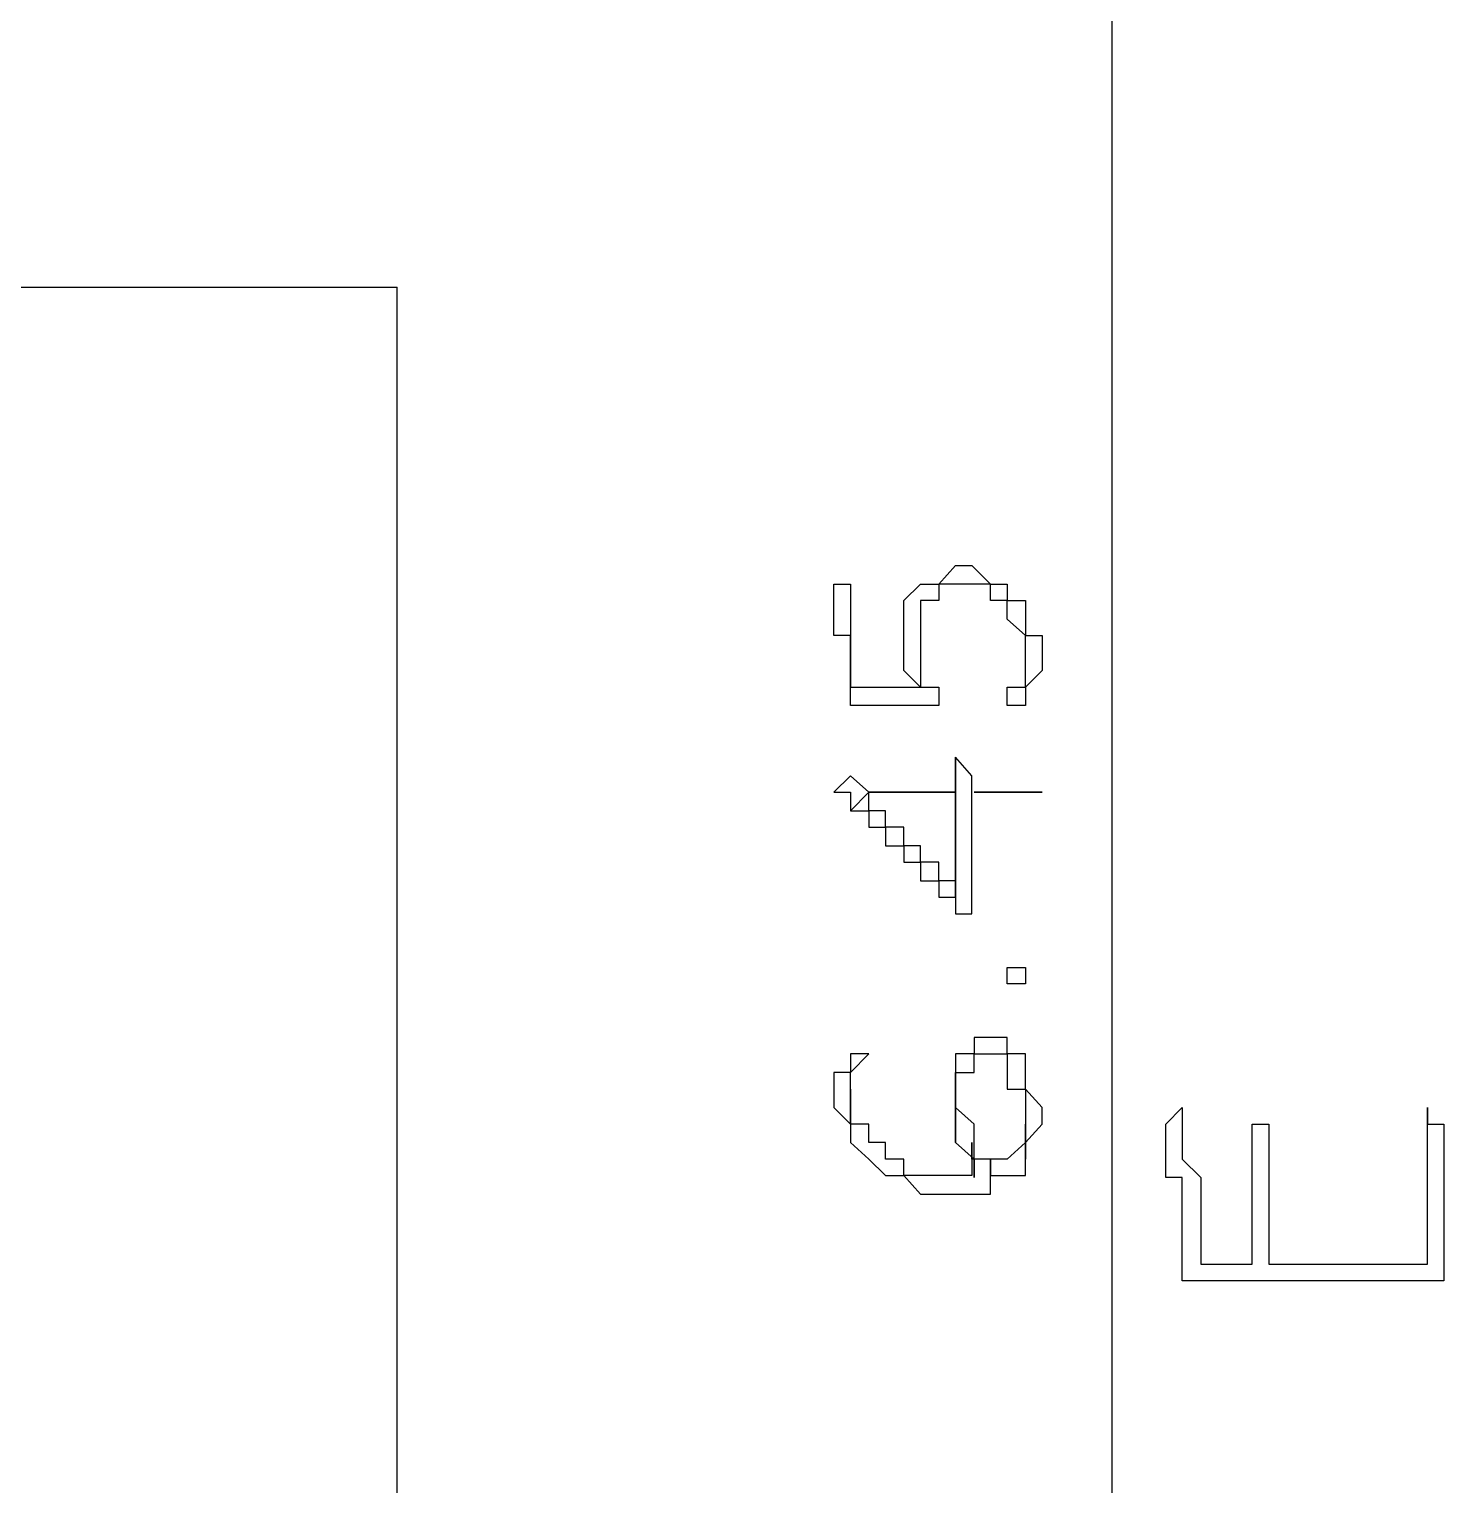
# Model space of a CAD drawing. Header units: millimetres. Extents: x -518.8 to -461.2, y 3.5 to 44.2.
# Drawn here: x -494.218 to -493.702, y 28.999 to 29.53 of the extents above; entities that cross this region are included whole.
import ezdxf

# ---------------------------------------------------------------- set-up
doc = ezdxf.new("R2010")
doc.units = ezdxf.units.MM
doc.header["$MEASUREMENT"] = 0
for name, color, linetype in [('10', 10, 'Continuous'), ('16', 16, 'Continuous'), ('MYSOLIDS', 7, 'Continuous')]:
    doc.layers.add(name, color=color, linetype=linetype)

msp = doc.modelspace()

# ---------------------------------------------------------------- linework, layer by layer
at = {"layer": '10'}
for points in [[(-494.28724, 29.43605), (-494.08348, 29.43605)], [(-494.08348, 25.98567), (-494.08348, 29.43605)]]:
    msp.add_lwpolyline(points, dxfattribs=at)
at = {"layer": '16'}
msp.add_lwpolyline([(-493.82258, 25.93529), (-493.82258, 32.50447)], dxfattribs=at)
at = {"layer": 'MYSOLIDS'}
for points in [[(-493.91807, 29.29018), (-493.9113, 29.29018), (-493.9113, 29.29018), (-493.9113, 29.29018), (-493.90528, 29.29018), (-493.89852, 29.29018), (-493.89852, 29.29018), (-493.8925, 29.29018), (-493.8925, 29.29018), (-493.8925, 29.29018), (-493.89852, 29.2962), (-493.89852, 29.2962), (-493.89852, 29.2962), (-493.89852, 29.30221), (-493.89852, 29.30221), (-493.89852, 29.30898), (-493.89852, 29.30898), (-493.89852, 29.31499), (-493.89852, 29.31499), (-493.89852, 29.32176), (-493.89852, 29.32176), (-493.8925, 29.32777), (-493.8925, 29.32777), (-493.8925, 29.32777), (-493.88574, 29.32777), (-493.88574, 29.32777), (-493.87972, 29.33454), (-493.87972, 29.33454), (-493.87972, 29.33454), (-493.87371, 29.33454), (-493.87371, 29.33454), (-493.86694, 29.32777), (-493.86694, 29.32777), (-493.86694, 29.32777), (-493.86092, 29.32777), (-493.86092, 29.32176), (-493.86092, 29.32176), (-493.85416, 29.32176), (-493.85416, 29.31499), (-493.85416, 29.31499), (-493.85416, 29.31499), (-493.85416, 29.30898), (-493.84814, 29.30898), (-493.84814, 29.30221), (-493.84814, 29.30221), (-493.84814, 29.2962), (-493.84814, 29.2962), (-493.85416, 29.29018), (-493.85416, 29.29018), (-493.85416, 29.29018), (-493.85416, 29.28341), (-493.86092, 29.28341), (-493.86092, 29.28341), (-493.86092, 29.28341), (-493.86092, 29.28341), (-493.86092, 29.28341), (-493.86092, 29.28341), (-493.86092, 29.28341), (-493.86092, 29.28341), (-493.86092, 29.29018), (-493.86092, 29.29018), (-493.86092, 29.29018), (-493.85416, 29.29018), (-493.85416, 29.29018), (-493.85416, 29.2962), (-493.85416, 29.2962), (-493.85416, 29.30221), (-493.85416, 29.30221), (-493.85416, 29.30898), (-493.85416, 29.30898), (-493.86092, 29.31499), (-493.86092, 29.31499), (-493.86092, 29.31499), (-493.86092, 29.32176), (-493.86694, 29.32176), (-493.86694, 29.32176), (-493.86694, 29.32777), (-493.87371, 29.32777), (-493.87371, 29.32777), (-493.87972, 29.32777), (-493.87972, 29.32777), (-493.88574, 29.32777), (-493.88574, 29.32176), (-493.8925, 29.32176), (-493.8925, 29.32176), (-493.8925, 29.32176), (-493.8925, 29.31499), (-493.8925, 29.31499), (-493.8925, 29.30898), (-493.8925, 29.30898), (-493.8925, 29.30221), (-493.8925, 29.30221), (-493.8925, 29.30221), (-493.8925, 29.2962), (-493.8925, 29.2962), (-493.8925, 29.2962), (-493.8925, 29.29018), (-493.88574, 29.29018), (-493.88574, 29.29018), (-493.88574, 29.29018), (-493.88574, 29.28341), (-493.88574, 29.28341), (-493.8925, 29.28341), (-493.8925, 29.28341), (-493.8925, 29.28341), (-493.89852, 29.28341), (-493.89852, 29.28341), (-493.90528, 29.28341), (-493.90528, 29.28341), (-493.9113, 29.28341), (-493.9113, 29.28341), (-493.9113, 29.28341), (-493.9113, 29.28341), (-493.91807, 29.28341), (-493.91807, 29.29018), (-493.91807, 29.29018), (-493.91807, 29.29018), (-493.91807, 29.2962), (-493.91807, 29.2962), (-493.91807, 29.2962), (-493.91807, 29.30221), (-493.91807, 29.30221), (-493.91807, 29.30898), (-493.92408, 29.30898), (-493.92408, 29.31499), (-493.92408, 29.31499), (-493.92408, 29.32176), (-493.92408, 29.32176), (-493.92408, 29.32777), (-493.92408, 29.32777), (-493.92408, 29.32777), (-493.92408, 29.32777), (-493.91807, 29.32777), (-493.91807, 29.32777), (-493.91807, 29.32777), (-493.91807, 29.32777), (-493.91807, 29.32777), (-493.91807, 29.32176), (-493.91807, 29.32176), (-493.91807, 29.31499), (-493.91807, 29.30898), (-493.91807, 29.30898), (-493.91807, 29.30221), (-493.91807, 29.2962), (-493.91807, 29.2962), (-493.91807, 29.29018), (-493.91807, 29.29018), (-493.91807, 29.29018), (-493.91807, 29.29018), (-493.91807, 29.29018)], [(-493.92408, 29.25183), (-493.92408, 29.25183), (-493.91807, 29.25183), (-493.91807, 29.24507), (-493.91807, 29.24507), (-493.9113, 29.25183), (-493.9113, 29.25183), (-493.9113, 29.25183), (-493.90528, 29.25183), (-493.89852, 29.25183), (-493.89852, 29.25183), (-493.89852, 29.25183), (-493.8925, 29.25183), (-493.8925, 29.25183), (-493.88574, 29.25183), (-493.88574, 29.25183), (-493.87972, 29.25183), (-493.87972, 29.24507), (-493.87972, 29.24507), (-493.87972, 29.23905), (-493.87972, 29.23905), (-493.87972, 29.23229), (-493.87972, 29.23229), (-493.87972, 29.23229), (-493.87972, 29.22627), (-493.87972, 29.22627), (-493.87972, 29.2195), (-493.87972, 29.2195), (-493.87972, 29.21349), (-493.87972, 29.26462), (-493.87972, 29.26462), (-493.87972, 29.26462), (-493.87972, 29.26462), (-493.87972, 29.25183), (-493.88574, 29.25183), (-493.88574, 29.25183), (-493.8925, 29.25183), (-493.8925, 29.25183), (-493.89852, 29.25183), (-493.89852, 29.25183), (-493.90528, 29.25183), (-493.90528, 29.25183), (-493.9113, 29.25183), (-493.9113, 29.25183), (-493.91807, 29.25785), (-493.91807, 29.25785), (-493.92408, 29.25183), (-493.92408, 29.25183), (-493.92408, 29.25183)], [(-493.91807, 29.24507), (-493.9113, 29.24507), (-493.9113, 29.23905), (-493.9113, 29.23905), (-493.90528, 29.23905), (-493.90528, 29.23229), (-493.89852, 29.23229), (-493.89852, 29.23229), (-493.89852, 29.22627), (-493.8925, 29.22627), (-493.8925, 29.22627), (-493.8925, 29.2195), (-493.88574, 29.2195), (-493.88574, 29.2195), (-493.88574, 29.21349), (-493.87972, 29.21349), (-493.87972, 29.20747), (-493.87972, 29.20747), (-493.87371, 29.20747), (-493.87371, 29.20747), (-493.87371, 29.20747), (-493.87371, 29.20747), (-493.87371, 29.21349), (-493.87371, 29.21349), (-493.87371, 29.21349), (-493.87371, 29.2195), (-493.87371, 29.2195), (-493.87371, 29.22627), (-493.87371, 29.22627), (-493.87371, 29.23229), (-493.87371, 29.23229), (-493.87371, 29.23905), (-493.87371, 29.23905), (-493.87371, 29.24507), (-493.87371, 29.25183), (-493.87371, 29.25183), (-493.87371, 29.25183), (-493.87371, 29.25785), (-493.87371, 29.25785), (-493.87972, 29.26462), (-493.87972, 29.21349), (-493.87972, 29.21349), (-493.87972, 29.2195), (-493.88574, 29.2195), (-493.88574, 29.22627), (-493.88574, 29.22627), (-493.8925, 29.22627), (-493.8925, 29.23229), (-493.8925, 29.23229), (-493.89852, 29.23229), (-493.89852, 29.23905), (-493.90528, 29.23905), (-493.90528, 29.23905), (-493.90528, 29.24507), (-493.9113, 29.24507), (-493.9113, 29.24507), (-493.9113, 29.25183), (-493.91807, 29.24507), (-493.91807, 29.24507)], [(-493.87972, 29.26462), (-493.87972, 29.26462), (-493.87972, 29.25785), (-493.87972, 29.25183), (-493.87972, 29.25183), (-493.87972, 29.26462), (-493.87972, 29.26462), (-493.87972, 29.26462), (-493.87972, 29.26462)], [(-493.87295, 29.25183), (-493.87295, 29.25183), (-493.87295, 29.25183), (-493.87295, 29.25183), (-493.86694, 29.25183), (-493.86092, 29.25183), (-493.86092, 29.25183), (-493.85416, 29.25183), (-493.85416, 29.25183), (-493.85416, 29.25183), (-493.84814, 29.25183), (-493.84814, 29.25183), (-493.85416, 29.25183), (-493.85416, 29.25183), (-493.85416, 29.25183), (-493.86092, 29.25183), (-493.86092, 29.25183), (-493.86694, 29.25183), (-493.86694, 29.25183), (-493.87295, 29.25183), (-493.87295, 29.25183), (-493.87295, 29.25183)], [(-493.85416, 29.18793), (-493.85416, 29.18191), (-493.85416, 29.18191), (-493.85416, 29.18191), (-493.85416, 29.18191), (-493.86092, 29.18191), (-493.86092, 29.18191), (-493.86092, 29.18793), (-493.86092, 29.18793), (-493.86092, 29.18793), (-493.86092, 29.18793), (-493.86092, 29.18793), (-493.86092, 29.18793), (-493.85416, 29.18793), (-493.85416, 29.18793), (-493.85416, 29.18793), (-493.85416, 29.18793), (-493.85416, 29.18793), (-493.85416, 29.18793), (-493.85416, 29.18793)], [(-493.87972, 29.14356), (-493.87972, 29.14356), (-493.87972, 29.1368), (-493.87972, 29.1368), (-493.87972, 29.13078), (-493.87972, 29.12402), (-493.87972, 29.12402), (-493.87972, 29.12402), (-493.87972, 29.12402), (-493.87972, 29.14356), (-493.87972, 29.14356), (-493.87972, 29.14958), (-493.87295, 29.14958), (-493.87295, 29.14958), (-493.87295, 29.15635), (-493.87295, 29.15635), (-493.86694, 29.15635), (-493.86694, 29.15635), (-493.86092, 29.15635), (-493.86092, 29.14958), (-493.86092, 29.14958), (-493.86092, 29.14958), (-493.86092, 29.14356), (-493.85416, 29.14356), (-493.85416, 29.1368), (-493.85416, 29.1368), (-493.85416, 29.13078), (-493.85416, 29.118), (-493.85416, 29.118), (-493.85416, 29.12402), (-493.85416, 29.12402), (-493.84814, 29.13078), (-493.84814, 29.13078), (-493.84814, 29.1368), (-493.84814, 29.1368), (-493.85416, 29.14356), (-493.85416, 29.14356), (-493.85416, 29.14958), (-493.85416, 29.14958), (-493.85416, 29.15635), (-493.85416, 29.15635), (-493.86092, 29.15635), (-493.86092, 29.15635), (-493.86092, 29.16236), (-493.86694, 29.16236), (-493.86694, 29.16236), (-493.87295, 29.16236), (-493.87295, 29.16236), (-493.87295, 29.15635), (-493.87972, 29.15635), (-493.87972, 29.15635), (-493.87972, 29.14958), (-493.87972, 29.14958), (-493.87972, 29.14356), (-493.87972, 29.14356), (-493.87972, 29.14356)], [(-493.92408, 29.14356), (-493.92408, 29.14356), (-493.92408, 29.1368), (-493.92408, 29.1368), (-493.92408, 29.1368), (-493.91807, 29.13078), (-493.91807, 29.13078), (-493.91807, 29.14356), (-493.91807, 29.14356), (-493.91807, 29.14958), (-493.91807, 29.14958), (-493.9113, 29.15635), (-493.9113, 29.15635), (-493.9113, 29.15635), (-493.9113, 29.15635), (-493.9113, 29.15635), (-493.9113, 29.15635), (-493.91807, 29.15635), (-493.91807, 29.15635), (-493.91807, 29.15635), (-493.91807, 29.14958), (-493.92408, 29.14958), (-493.92408, 29.14958), (-493.92408, 29.14356), (-493.92408, 29.14356)], [(-493.91807, 29.13078), (-493.91807, 29.12402), (-493.91807, 29.12402), (-493.9113, 29.118), (-493.9113, 29.118), (-493.9113, 29.118), (-493.90528, 29.11199), (-493.90528, 29.11199), (-493.90528, 29.11199), (-493.89852, 29.11199), (-493.89852, 29.11199), (-493.8925, 29.10522), (-493.8925, 29.10522), (-493.8925, 29.10522), (-493.88574, 29.10522), (-493.88574, 29.10522), (-493.87972, 29.10522), (-493.87972, 29.10522), (-493.87371, 29.10522), (-493.87371, 29.10522), (-493.86694, 29.10522), (-493.86694, 29.11199), (-493.86092, 29.11199), (-493.86092, 29.11199), (-493.86092, 29.11199), (-493.85416, 29.11199), (-493.85416, 29.118), (-493.85416, 29.13078), (-493.85416, 29.13078), (-493.85416, 29.12402), (-493.85416, 29.12402), (-493.86092, 29.118), (-493.86092, 29.118), (-493.86092, 29.118), (-493.86694, 29.118), (-493.86694, 29.11199), (-493.86694, 29.118), (-493.87371, 29.118), (-493.87371, 29.12402), (-493.87371, 29.11199), (-493.87371, 29.11199), (-493.87972, 29.11199), (-493.87972, 29.11199), (-493.87972, 29.11199), (-493.88574, 29.11199), (-493.88574, 29.11199), (-493.8925, 29.11199), (-493.8925, 29.11199), (-493.89852, 29.11199), (-493.89852, 29.118), (-493.89852, 29.118), (-493.90528, 29.118), (-493.90528, 29.118), (-493.90528, 29.12402), (-493.9113, 29.12402), (-493.9113, 29.12402), (-493.9113, 29.13078), (-493.91807, 29.13078), (-493.91807, 29.13078), (-493.91807, 29.1368), (-493.91807, 29.1368), (-493.91807, 29.14356), (-493.91807, 29.13078), (-493.91807, 29.13078)], [(-493.87972, 29.12402), (-493.87295, 29.118), (-493.87295, 29.118), (-493.87295, 29.11123), (-493.87295, 29.12402), (-493.87295, 29.12402), (-493.87295, 29.13078), (-493.87295, 29.13078), (-493.87295, 29.13078), (-493.87972, 29.1368), (-493.87972, 29.1368), (-493.87972, 29.14356), (-493.87972, 29.12402), (-493.87972, 29.12402)], [(-493.77145, 29.07965), (-493.77145, 29.12402), (-493.77145, 29.12402), (-493.77145, 29.13078), (-493.77145, 29.13078), (-493.77145, 29.13078), (-493.77145, 29.13078), (-493.76543, 29.13078), (-493.76543, 29.13078), (-493.76543, 29.12402), (-493.76543, 29.12402), (-493.76543, 29.07965), (-493.75867, 29.07965), (-493.75867, 29.07965), (-493.75867, 29.07965), (-493.75867, 29.07965), (-493.75265, 29.07965), (-493.74589, 29.07965), (-493.74589, 29.07965), (-493.73987, 29.07965), (-493.7331, 29.07965), (-493.7331, 29.07965), (-493.72709, 29.07965), (-493.72032, 29.07965), (-493.72032, 29.07965), (-493.71431, 29.07965), (-493.70754, 29.07965), (-493.70754, 29.07965), (-493.70754, 29.08642), (-493.70754, 29.08642), (-493.70754, 29.09244), (-493.70754, 29.0992), (-493.70754, 29.10522), (-493.70754, 29.10522), (-493.70754, 29.10522), (-493.70754, 29.11123), (-493.70754, 29.118), (-493.70754, 29.12402), (-493.70754, 29.12402), (-493.70754, 29.13078), (-493.70754, 29.13078), (-493.70754, 29.13078), (-493.70754, 29.1368), (-493.70754, 29.1368), (-493.70754, 29.13078), (-493.70152, 29.13078), (-493.70152, 29.12402), (-493.70152, 29.118), (-493.70152, 29.118), (-493.70152, 29.11123), (-493.70152, 29.10522), (-493.70152, 29.10522), (-493.70152, 29.0992), (-493.70152, 29.09244), (-493.70152, 29.08642), (-493.70152, 29.08642), (-493.70152, 29.07965), (-493.70152, 29.07965), (-493.70152, 29.07364), (-493.70152, 29.07364), (-493.70152, 29.07364), (-493.70754, 29.07364), (-493.70754, 29.07364), (-493.70754, 29.07364), (-493.71431, 29.07364), (-493.71431, 29.07364), (-493.72032, 29.07364), (-493.72709, 29.07364), (-493.7331, 29.07364), (-493.7331, 29.07364), (-493.73987, 29.07364), (-493.74589, 29.07364), (-493.74589, 29.07364), (-493.75265, 29.07364), (-493.75265, 29.07364), (-493.75867, 29.07364), (-493.76543, 29.07364), (-493.77145, 29.07364), (-493.77746, 29.07364), (-493.77746, 29.07364), (-493.78423, 29.07364), (-493.79025, 29.07364), (-493.79025, 29.07364), (-493.79025, 29.07364), (-493.79025, 29.07364), (-493.79701, 29.07364), (-493.79701, 29.07364), (-493.79701, 29.07965), (-493.79701, 29.07965), (-493.79701, 29.08642), (-493.79701, 29.08642), (-493.79701, 29.09244), (-493.79701, 29.09244), (-493.79701, 29.0992), (-493.79701, 29.0992), (-493.79701, 29.10522), (-493.79701, 29.11123), (-493.80303, 29.11123), (-493.80303, 29.118), (-493.80303, 29.12402), (-493.80303, 29.12402), (-493.80303, 29.13078), (-493.80303, 29.13078), (-493.80303, 29.13078), (-493.80303, 29.13078), (-493.79701, 29.1368), (-493.79701, 29.1368), (-493.79701, 29.13078), (-493.79701, 29.13078), (-493.79701, 29.13078), (-493.79701, 29.12402), (-493.79701, 29.118), (-493.79025, 29.11123), (-493.79025, 29.10522), (-493.79025, 29.0992), (-493.79025, 29.0992), (-493.79025, 29.09244), (-493.79025, 29.08642), (-493.79025, 29.07965), (-493.79025, 29.07965), (-493.78423, 29.07965), (-493.78423, 29.07965), (-493.78423, 29.07965), (-493.77746, 29.07965), (-493.77145, 29.07965), (-493.77145, 29.07965), (-493.77145, 29.07965), (-493.77145, 29.07965), (-493.77145, 29.07965)]]:
    msp.add_lwpolyline(points, dxfattribs=at)

doc.saveas('drawing.dxf')
